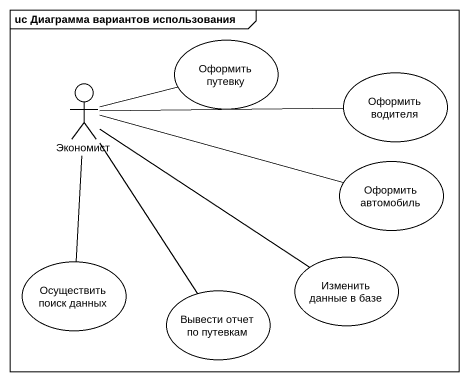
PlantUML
@startuml
mainframe uc Диаграмма вариантов использования
usecase "Оформить путевку" as Оформить_путевку
actor Экономист
usecase "Оформить водителя" as Оформить_водителя
usecase "Оформить автомобиль" as Оформить_автомобиль
usecase "Осуществить поиск данных" as Осуществить_поиск_данных
usecase "Изменить данные в базе" as Изменить_данные_в_базе
usecase "Вывести отчет по путевкам" as Вывести_отчет_по_путевкам
Экономист -right- Оформить_путевку
Экономист -right- Оформить_водителя
Экономист -right- Оформить_автомобиль
Экономист -- Осуществить_поиск_данных
Экономист -- Изменить_данные_в_базе
Экономист -- Вывести_отчет_по_путевкам
@enduml
